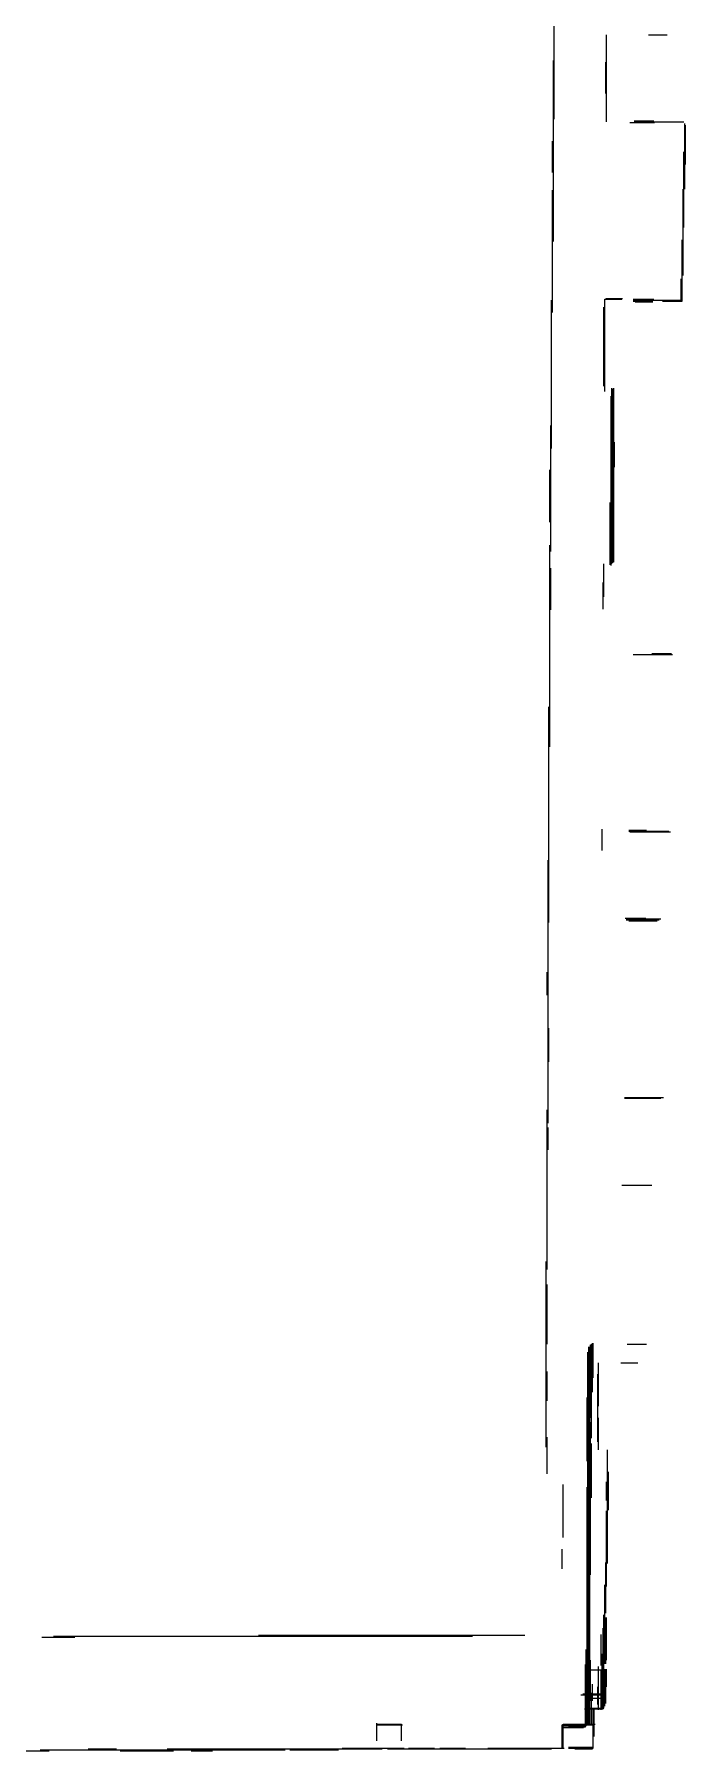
# Model space of a CAD drawing. Extents: x -18.1 to 24.4, y -13.4 to 16.4.
# Drawn here: x 17.02 to 24.36, y -13.26 to 6.08 of the extents above; entities that cross this region are included whole.
import ezdxf

# ---------------------------------------------------------------- set-up
doc = ezdxf.new("R2010")
doc.units = 0
doc.layers.add('1-0_REZ', color=7, linetype='CONTINUOUS')

msp = doc.modelspace()

# ---------------------------------------------------------------- linework, layer by layer
at = {"layer": '1-0_REZ'}
for p, q in [((22.88, 5.12), (22.88, 6.95)), ((23.47, 5.09), (23.47, 6.07)), ((23.94, 6.07), (24.15, 6.07)), ((22.87, 3.74), (22.87, 5.78)), ((23.46, 5.41), (23.46, 5.76)), ((23.73, 5.08), (24.01, 5.08)), ((23.78, 5.1), (24, 5.1)), ((23.78, 5.09), (24.34, 5.09)), ((24.35, 4.33), (24.35, 5.07)), ((24.36, 4.61), (24.36, 5.05)), ((22.86, 4.52), (22.86, 4.87)), ((24.34, 3.9), (24.34, 4.75)), ((22.86, 2.94), (22.86, 4.32)), ((24.33, 3.36), (24.33, 4.33)), ((24.32, 3.07), (24.32, 3.76)), ((24.31, 3.07), (24.31, 3.32)), ((23.46, 3.1), (23.65, 3.1)), ((22.85, 1.41), (22.85, 3.08)), ((23.44, 2.11), (23.44, 3)), ((23.45, 3.09), (23.64, 3.09)), ((23.45, 2.05), (23.45, 3.09)), ((23.77, 3.09), (24, 3.09)), ((23.77, 3.08), (24.32, 3.08)), ((23.77, 3.07), (23.99, 3.07)), ((23.79, 3.06), (23.99, 3.06)), ((24.1, 3.07), (24.32, 3.07)), ((23.52, 0.09), (23.52, 2)), ((23.53, 0.11), (23.53, 2.09)), ((23.54, 0.12), (23.54, 2.08)), ((23.55, 0.13), (23.55, 2.09)), ((22.84, 0.25), (22.84, 1.67)), ((23.56, 1.2), (23.56, 1.48)), ((22.83, 0.58), (22.83, 1.17)), ((23.51, 0.1), (23.51, 0.8)), ((22.83, -1.95), (22.83, 0.32)), ((22.84, -0.41), (22.84, 0.06)), ((23.44, -0.26), (23.44, 0.11)), ((23.43, -0.4), (23.43, -0.1)), ((23.77, -0.91), (24.21, -0.91)), ((23.98, -0.9), (24.2, -0.9)), ((22.82, -3.93), (22.82, -1.5)), ((23.42, -3.12), (23.42, -2.88)), ((23.72, -2.89), (23.92, -2.89)), ((23.72, -2.9), (24.17, -2.9)), ((23.73, -2.91), (24.19, -2.91)), ((22.81, -6.19), (22.81, -3.23)), ((23.68, -3.88), (23.91, -3.88)), ((23.69, -3.89), (24.08, -3.89)), ((23.69, -3.9), (24.06, -3.9)), ((23.72, -3.91), (24.04, -3.91)), ((22.8, -4.75), (22.8, -4.49)), ((22.82, -5.5), (22.82, -5.12)), ((23.67, -5.9), (24.11, -5.9)), ((23.67, -5.91), (24.08, -5.91)), ((22.8, -7.84), (22.8, -6.04)), ((22.81, -6.49), (22.81, -6.24)), ((23.64, -6.89), (23.98, -6.89)), ((22.79, -9.84), (22.79, -7.75)), ((22.8, -8.68), (22.8, -8.01)), ((23.29, -9.51), (23.29, -8.69)), ((23.3, -9.74), (23.3, -8.68)), ((23.31, -9.22), (23.31, -8.67)), ((23.32, -9.06), (23.32, -8.67)), ((23.7, -8.68), (23.92, -8.68)), ((23.26, -12.97), (23.26, -8.77)), ((23.27, -12.96), (23.27, -8.71)), ((23.28, -12.96), (23.28, -8.71)), ((23.38, -9.38), (23.38, -8.89)), ((23.63, -8.89), (23.82, -8.89)), ((22.8, -9.32), (22.8, -8.99)), ((23.37, -9.78), (23.37, -9.02)), ((23.25, -10), (23.25, -9.28)), ((23.29, -11.28), (23.29, -9.56)), ((23.38, -9.87), (23.38, -9.51)), ((22.8, -10.14), (22.8, -9.73)), ((23.3, -10.41), (23.3, -9.8)), ((23.48, -11.15), (23.48, -9.87)), ((23.47, -10.44), (23.47, -10.23)), ((23.49, -10.55), (23.49, -10.12)), ((22.98, -10.86), (22.98, -10.26)), ((23.25, -12.97), (23.25, -10.29)), ((23.47, -11.41), (23.47, -10.56)), ((22.97, -11.21), (22.97, -10.99)), ((23.46, -11.71), (23.46, -11.14)), ((23.45, -12.28), (23.45, -11.39)), ((23.44, -12.78), (23.44, -11.73)), ((23.46, -12.28), (23.46, -11.76)), ((23.47, -12.24), (23.47, -11.76)), ((17.11, -11.98), (17.48, -11.98)), ((17.24, -11.97), (21.96, -11.97)), ((19.55, -11.96), (22.55, -11.96)), ((23.41, -12.3), (23.41, -11.95)), ((23.43, -12.79), (23.43, -11.88)), ((23.24, -12.98), (23.24, -12.12)), ((23.42, -12.79), (23.42, -12.17)), ((23.23, -12.99), (23.23, -12.29)), ((23.23, -12.35), (23.47, -12.35)), ((23.29, -12.7), (23.29, -12.24)), ((23.38, -12.8), (23.38, -12.31)), ((23.41, -12.8), (23.41, -12.35)), ((23.45, -12.76), (23.45, -12.34)), ((23.46, -12.73), (23.46, -12.34)), ((23.47, -12.54), (23.47, -12.34)), ((23.31, -12.7), (23.31, -12.51)), ((23.37, -12.74), (23.37, -12.54)), ((23.18, -12.63), (23.45, -12.63)), ((23.2, -12.62), (23.45, -12.62)), ((23.23, -12.67), (23.46, -12.67)), ((23.3, -12.97), (23.3, -12.61)), ((20.88, -13.15), (20.88, -12.95)), ((23.22, -12.79), (23.43, -12.79)), ((23.23, -12.78), (23.44, -12.78)), ((23.32, -13.23), (23.32, -12.79)), ((23.33, -13.1), (23.33, -12.8)), ((20.88, -12.96), (21.16, -12.96)), ((20.88, -12.97), (21.17, -12.97)), ((21.16, -13.15), (21.16, -12.96)), ((22.97, -12.97), (23.33, -12.97)), ((22.97, -13.23), (22.97, -12.97)), ((22.97, -12.98), (23.24, -12.98)), ((22.97, -13), (23.21, -13)), ((22.98, -12.96), (23.34, -12.96)), ((22.98, -13.24), (22.98, -12.96)), ((23.04, -12.99), (23.23, -12.99)), ((16.58, -13.26), (17.19, -13.26)), ((17.09, -13.25), (19.85, -13.25)), ((17.63, -13.24), (17.95, -13.24)), ((17.99, -13.26), (18.59, -13.26)), ((18.52, -13.24), (20.94, -13.24)), ((18.79, -13.26), (19.03, -13.26)), ((19.9, -13.25), (20.45, -13.25)), ((20.49, -13.23), (21.19, -13.23)), ((21, -13.24), (22.85, -13.24)), ((21.24, -13.23), (21.53, -13.23)), ((21.59, -13.23), (21.88, -13.23)), ((22.13, -13.23), (22.99, -13.23)), ((23.04, -13.22), (23.32, -13.22)), ((23.04, -13.23), (23.32, -13.23)), ((23.11, -13.24), (23.31, -13.24))]:
    msp.add_line(p, q, dxfattribs=at)

doc.saveas('drawing.dxf')
